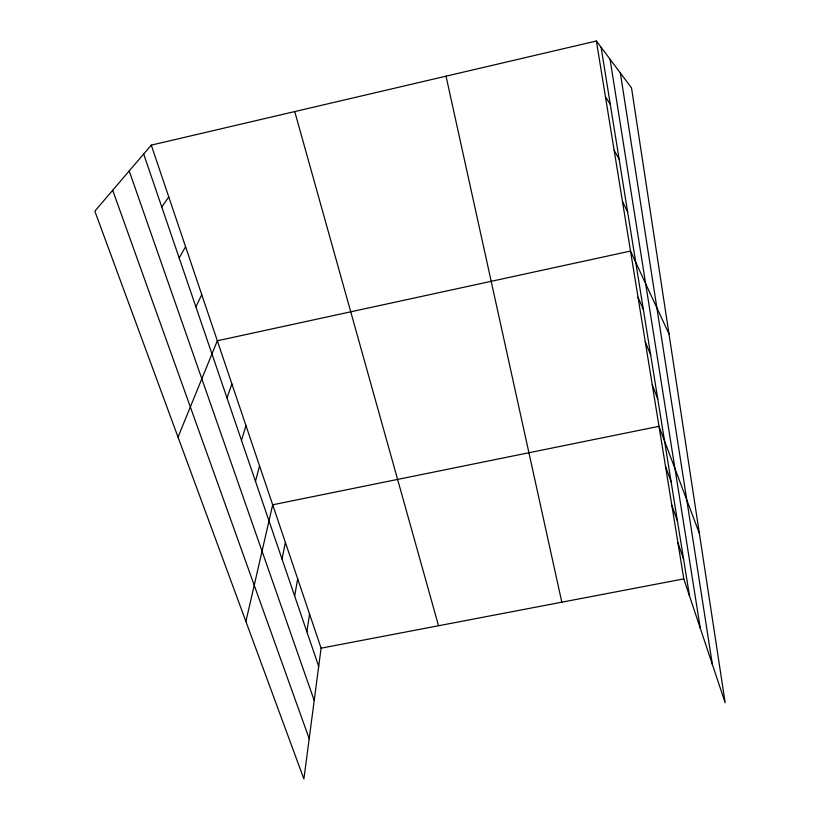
<?xml version="1.0" encoding="UTF-8"?>
<svg xmlns="http://www.w3.org/2000/svg" width="820" height="820" viewBox="0 0 820 820"><rect width="100%" height="100%" fill="white"/><g stroke="black" fill="none" stroke-linecap="round" stroke-linejoin="round"><path stroke-width="1.23" d="M151.28 145.13L321.091 648.179L303.892 779L94.833 211.15L151.28 145.13L596.386 41L631.513 87.873L725.167 702.771L683.798 578.889L596.386 41M306.875 631.789L309.57 614.047M294.667 596.048L297.67 578.817M282.049 559.096L285.391 542.42M245.908 621.488L272.691 504.792L659.003 426.318L699.368 533.379M255.481 481.33L259.55 465.893M241.49 440.371L245.969 425.631M226.996 397.936L231.896 383.955M178.032 437.132L217.32 340.782L630.518 251.063L668.997 333.976M195.888 306.854L201.751 294.636M179.17 257.921L185.576 246.728M161.786 207.019L168.766 196.923M321.091 648.179L683.798 578.889M605.437 96.719L610.295 104.396M614.139 150.214L619.12 159.193M622.493 201.617L627.597 211.785M638.032 297.27L643.351 309.499M645.268 341.827L650.67 354.947M652.259 384.816L657.732 398.756M665.512 466.406L671.119 481.791M112.699 190.26L309.191 738.666M671.816 505.151L677.463 521.182M129.212 170.939L314.214 700.505M677.904 542.625L683.593 559.25M143.674 154.027L318.693 666.383M294.739 111.571L438.526 625.742M446.029 76.178L561.823 602.188M601.091 47.273L689.528 596.058M610.059 59.245L700.3 628.304M620.34 72.97L712.365 664.456"/></g></svg>
